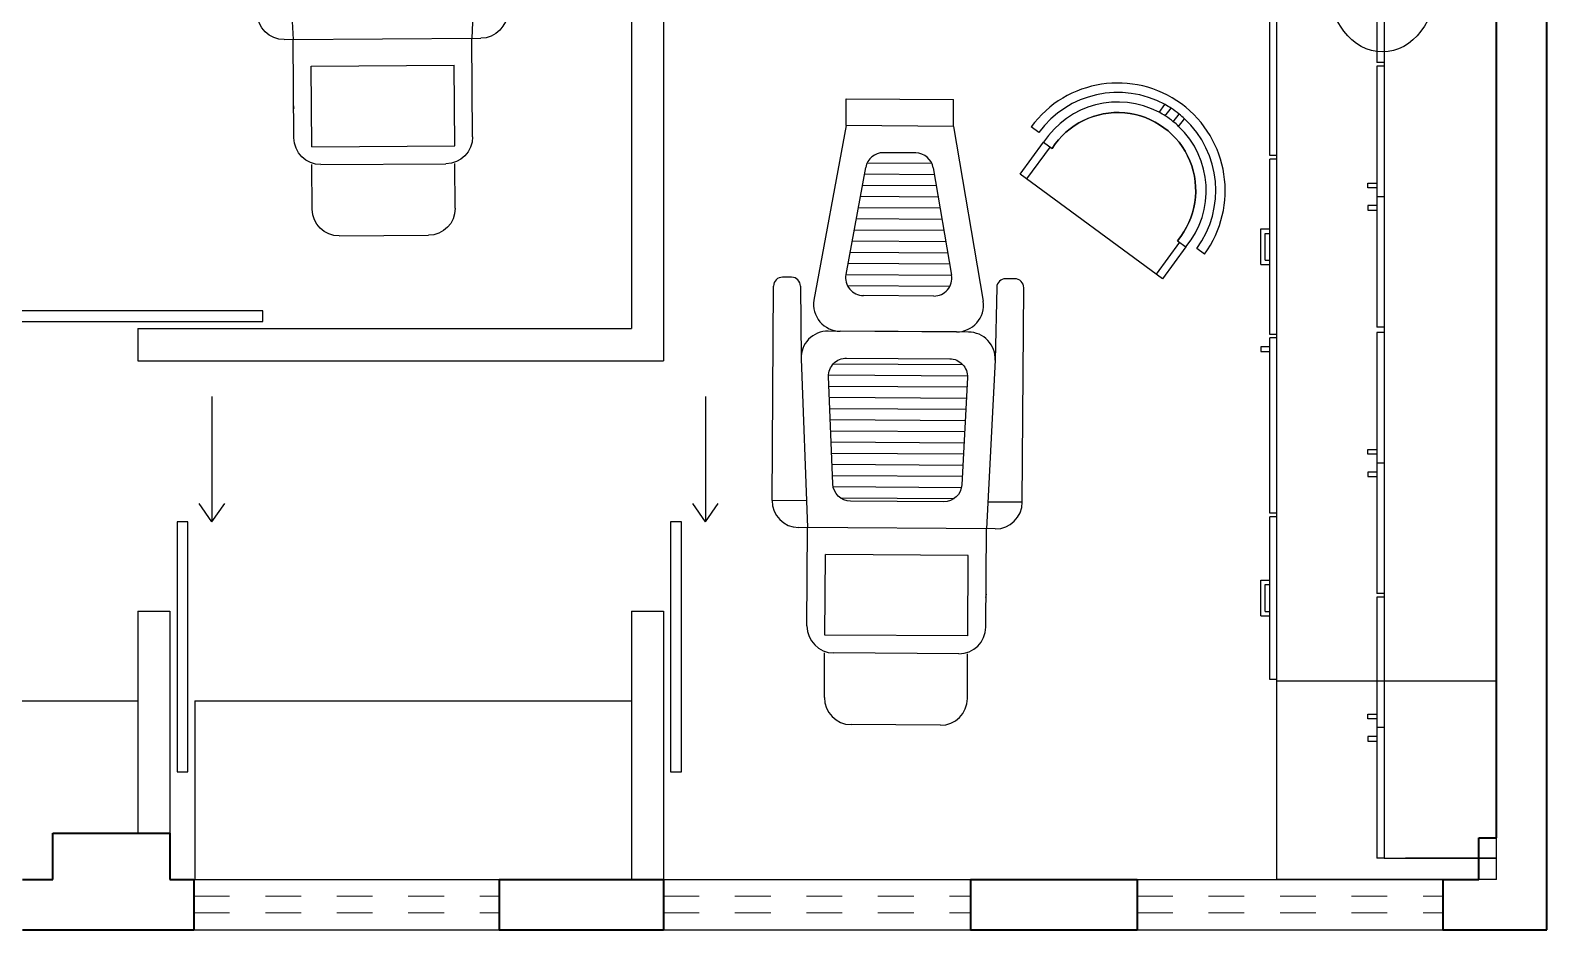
# Model space of a CAD drawing. Header units: millimetres. Extents: x 2625.3 to 2681.2, y 1230 to 1238.4.
# Drawn here: x 2629.192 to 2633.435, y 1230.141 to 1232.656 of the extents above; entities that cross this region are included whole.
import ezdxf

# ---------------------------------------------------------------- set-up
doc = ezdxf.new("R2010")
doc.units = ezdxf.units.MM
doc.linetypes.add('HIDDEN', pattern=[0.375, 0.25, -0.125])
doc.layers.add('ALVENARIA', color=5, linetype='Continuous', lineweight=40)
doc.layers.add('ESQUADRIA', color=7, linetype='Continuous', lineweight=18)
doc.layers.add('LAYOUT', color=253, linetype='Continuous')
doc.layers.add('SOLEIRAS', color=1, linetype='Continuous')

# ---------------------------------------------------------------- blocks, each defined once
blk = doc.blocks.new('A$C6BC23F72')
for p, q in [((0.045, 0), (0.045, 3.015)), ((0.66, 3.015), (0.045, 3.015)), ((0.66, 0), (0.66, 3.015)), ((0.045, 3.01), (0.025, 3.01)), ((0.025, 2.52), (0.025, 3.01)), ((0, 2.545), (0, 2.5575)), ((0, 2.5575), (0.025, 2.5575)), ((0.025, 2.545), (0, 2.545)), ((0.045, 2.52), (0.025, 2.52)), ((0.045, 2.515), (0.025, 2.515)), ((0.025, 2.025), (0.025, 2.515)), ((0.025, 2.49), (0, 2.49)), ((0, 2.49), (0, 2.4775)), ((0, 2.4775), (0.025, 2.4775)), ((0.045, 2.025), (0.025, 2.025)), ((0.045, 2.015), (0.025, 2.015)), ((0.025, 1.525), (0.025, 2.015)), ((0, 1.72), (0, 1.82)), ((0, 1.82), (0.025, 1.82)), ((0.0125, 1.7325), (0.0125, 1.8075)), ((0.0125, 1.8075), (0.025, 1.8075)), ((0, 1.72), (0.025, 1.72)), ((0.0125, 1.7325), (0.025, 1.7325)), ((0.025, 1.49), (0, 1.49)), ((0, 1.49), (0, 1.4775)), ((0.045, 1.525), (0.025, 1.525)), ((0.045, 1.515), (0.025, 1.515)), ((0.025, 1.025), (0.025, 1.515)), ((0, 1.4775), (0.025, 1.4775)), ((0.045, 1.025), (0.025, 1.025)), ((0.045, 1.015), (0.025, 1.015)), ((0.025, 0.56), (0.025, 1.015)), ((0, 0.7375), (0, 0.8375)), ((0, 0.8375), (0.025, 0.8375)), ((0.0125, 0.75), (0.0125, 0.825)), ((0.0125, 0.825), (0.025, 0.825)), ((0, 0.7375), (0.025, 0.7375)), ((0.0125, 0.75), (0.025, 0.75)), ((0.045, 0.56), (0.025, 0.56)), ((0.66, 0.555), (0.045, 0.555)), ((0.66, 0), (0.045, 0))]:
    blk.add_line(p, q)
blk.add_ellipse((0.3405, 2.5125), major_axis=(0, 0.1975), ratio=0.772152)
blk = doc.blocks.new('A$C52F9410C')
at = {"layer": 'LAYOUT'}
blk.add_blockref('A$C6BC23F72', (0, 0), dxfattribs=at)
blk = doc.blocks.new('A$C02774C90')
at = {"layer": 'LAYOUT'}
for p, q in [((0.025, 2.955), (0.025, 2.59)), ((0.045, 2.955), (0.025, 2.955)), ((0.36, 2.955), (0.045, 2.955)), ((0.045, 2.955), (0.045, 0)), ((0.36, 0), (0.36, 2.955)), ((0, 2.615), (0, 2.6275)), ((0, 2.6275), (0.025, 2.6275)), ((0.025, 2.615), (0, 2.615)), ((0.025, 2.59), (0.025, 2.225)), ((0.045, 2.59), (0.025, 2.59)), ((0.025, 2.565), (0, 2.565)), ((0, 2.565), (0, 2.5525)), ((0, 2.5525), (0.025, 2.5525)), ((0.045, 2.225), (0.025, 2.225)), ((0.025, 2.215), (0.025, 1.85)), ((0.045, 2.215), (0.025, 2.215)), ((0, 1.875), (0, 1.8875)), ((0, 1.8875), (0.025, 1.8875)), ((0.025, 1.875), (0, 1.875)), ((0.025, 1.825), (0, 1.825)), ((0, 1.825), (0, 1.8125)), ((0.025, 1.85), (0.025, 1.485)), ((0.045, 1.85), (0.025, 1.85)), ((0, 1.8125), (0.025, 1.8125)), ((0.045, 1.485), (0.025, 1.485)), ((0.025, 1.47), (0.025, 1.105)), ((0.045, 1.47), (0.025, 1.47)), ((0, 1.13), (0, 1.1425)), ((0, 1.1425), (0.025, 1.1425)), ((0.025, 1.13), (0, 1.13)), ((0.025, 1.105), (0.025, 0.74)), ((0.045, 1.105), (0.025, 1.105)), ((0.025, 1.08), (0, 1.08)), ((0, 1.08), (0, 1.0675)), ((0, 1.0675), (0.025, 1.0675)), ((0.045, 0.74), (0.025, 0.74)), ((0.025, 0.73), (0.025, 0.365)), ((0.045, 0.73), (0.025, 0.73)), ((0, 0.39), (0, 0.4025)), ((0, 0.4025), (0.025, 0.4025)), ((0.025, 0.39), (0, 0.39)), ((0.025, 0.34), (0, 0.34)), ((0, 0.34), (0, 0.3275)), ((0.025, 0.365), (0.025, 0)), ((0.045, 0.365), (0.025, 0.365)), ((0, 0.3275), (0.025, 0.3275)), ((0.045, 0), (0.025, 0)), ((0.045, 0), (0.36, 0)), ((0.36, 0), (0.105, 0))]:
    blk.add_line(p, q, dxfattribs=at)
blk = doc.blocks.new('*X40')
at = {"color": 0}
for p, q in [((91.0625, 15.9036), (91.0625, 16.1901)), ((91.0938, 15.8992), (91.0938, 16.1945)), ((91.125, 15.9048), (91.125, 16.189)), ((91.1562, 15.9103), (91.1562, 16.1834)), ((91.1875, 15.9158), (91.1875, 16.1779)), ((91.2188, 15.9214), (91.2188, 16.1723)), ((91.25, 15.9269), (91.25, 16.1668)), ((91.2812, 15.9325), (91.2812, 16.1612)), ((91.3125, 15.938), (91.3125, 16.1557)), ((91.3438, 15.9436), (91.3438, 16.1501)), ((91.375, 15.9491), (91.375, 16.1446)), ((91.4062, 15.9565), (91.4062, 16.1372))]:
    blk.add_line(p, q, dxfattribs=at)
blk = doc.blocks.new('*X39')
at = {"color": 0}
for p, q in [((90.5, 15.8673), (90.5, 16.2265)), ((90.5312, 15.8653), (90.5312, 16.2284)), ((90.5625, 15.8638), (90.5625, 16.2299)), ((90.5938, 15.8624), (90.5938, 16.2313)), ((90.625, 15.861), (90.625, 16.2327)), ((90.6562, 15.8596), (90.6562, 16.2341)), ((90.6875, 15.8582), (90.6875, 16.2355)), ((90.7188, 15.8567), (90.7188, 16.237)), ((90.75, 15.8553), (90.75, 16.2384)), ((90.7812, 15.8539), (90.7812, 16.2398)), ((90.8125, 15.8527), (90.8125, 16.241)), ((90.8438, 15.866), (90.8438, 16.2277)), ((90.4688, 15.8876), (90.4688, 16.2061))]:
    blk.add_line(p, q, dxfattribs=at)
blk = doc.blocks.new('A$C3EAC3D19')
at = {"layer": 'LAYOUT'}
for p, q in [((0.2071, 1.6768), (0.2076, 1.7518)), ((0.2076, 1.7518), (0.5076, 1.7498)), ((0.5071, 1.6748), (0.5076, 1.7498)), ((0.2071, 1.6768), (0.1171, 1.1888)), ((0.5071, 1.6748), (0.2071, 1.6768)), ((0.5071, 1.6748), (0.5905, 1.1856)), ((0.4018, 1.6005), (0.3113, 1.6011)), ((0.2618, 1.5602), (0.2066, 1.2605)), ((0.4508, 1.5589), (0.502, 1.2586)), ((0.0546, 1.2528), (0.0292, 1.253)), ((0.6792, 1.2486), (0.6538, 1.2488)), ((0, 0.6282), (0.0041, 1.2282)), ((0.0794, 1.2281), (0.0812, 1.0242)), ((0.4523, 1.2002), (0.2554, 1.2015)), ((0.6287, 1.2244), (0.6241, 1.0206)), ((0.7, 0.6235), (0.704, 1.2235)), ((0.5497, 1.0995), (0.1567, 1.1021)), ((0.5158, 1.0997), (0.1906, 1.1019)), ((0.0812, 1.0242), (0.0995, 0.5525)), ((0.6241, 1.0206), (0.5995, 0.5491)), ((0.0966, 0.6275), (0, 0.6282)), ((0.7, 0.6235), (0.6034, 0.6241)), ((0.6245, 0.549), (0.0745, 0.5527)), ((0.0976, 0.2775), (0.0995, 0.5525)), ((0.5976, 0.2741), (0.5995, 0.5491)), ((0.1475, 0.2522), (0.149, 0.4772)), ((0.549, 0.4745), (0.149, 0.4772)), ((0.5475, 0.2495), (0.549, 0.4745)), ((0.5992, 0.3665), (0.5974, 0.3567)), ((0.5475, 0.2495), (0.1475, 0.2522)), ((0.1463, 0.0772), (0.1471, 0.2022)), ((0.5221, 0.1997), (0.1721, 0.202)), ((0.5463, 0.0745), (0.5471, 0.1995)), ((0.4708, 0), (0.2208, 0.0017))]:
    blk.add_line(p, q, dxfattribs=at)
blk.add_lwpolyline([(0.1698, 0.6748), (0.1582, 0.9749, -0.427581), (0.2085, 1.0268), (0.4969, 1.0248, -0.427581), (0.5465, 0.9722), (0.5308, 0.6723, -0.400971), (0.4805, 0.6249), (0.2194, 0.6267, -0.400971)], format="xyb", close=True, dxfattribs=at)
for centre, radius, start, end in [((0.311, 1.5511), 0.05, 89.6131, 169.5501), ((0.4015, 1.5505), 0.05, 9.6762, 89.6131), ((0.0291, 1.228), 0.025, 89.6131, 179.6131), ((0.0544, 1.2278), 0.025, 0.5071, 89.6131), ((0.2557, 1.2515), 0.05, 169.5501, 269.6131), ((0.4527, 1.2502), 0.05, 269.6131, 9.6762), ((0.6536, 1.2238), 0.025, 89.6131, 178.7192), ((0.679, 1.2236), 0.025, 359.6131, 89.6131), ((0.1911, 1.1769), 0.075, 170.867, 269.6131), ((0.5163, 1.1747), 0.075, 269.6131, 8.3593), ((0.1562, 1.0271), 0.075, 89.6131, 182.2157), ((0.5492, 1.0245), 0.075, 357.0106, 89.6131), ((0.075, 0.6277), 0.075, 179.6131, 269.6131), ((0.625, 0.624), 0.075, 269.6131, 359.6131), ((0.1726, 0.277), 0.075, 179.6131, 269.6131), ((0.5226, 0.2747), 0.075, 269.6131, 359.6131), ((0.2213, 0.0767), 0.075, 179.6131, 269.6131), ((0.4713, 0.075), 0.075, 269.6131, 359.6131)]:
    blk.add_arc(centre, radius, start, end, dxfattribs=at)
at = {"layer": 'LAYOUT', "xscale": -1, "rotation": 269.6131484374406}
for name in ['*X40', '*X39']:
    blk.add_blockref(name, (-16.3073, -89.7235), dxfattribs=at)
blk = doc.blocks.new('A$C0C0C0BA7')
at = {"layer": 'LAYOUT'}
for p, q in [((0.2644, 0.3694), (0.2649, 0.3965)), ((0.2843, 0.3715), (0.2847, 0.3984)), ((0.3119, 0.3718), (0.3124, 0.3986)), ((0.3317, 0.3701), (0.3322, 0.3971)), ((0.0264, 0.1246), (0, 0.1246)), ((0.0536, 0.1107), (0.0829, 0.1107)), ((0.076, 0.1107), (0.076, 0)), ((0.5185, 0.1107), (0.5478, 0.1107)), ((0.5253, 0.1107), (0.5253, 0)), ((0.6014, 0.1246), (0.575, 0.1246))]:
    blk.add_line(p, q, dxfattribs=at)
blk.add_lwpolyline([(0.0536, 0), (0.0536, 0.1107), (0.0829, 0.1107, -1.065895), (0.5185, 0.1107), (0.5478, 0.1107), (0.5478, 0)], format="xyb", close=True, dxfattribs=at)
for radius, start, end in [(0.3007, 0, 180), (0.2743, 97.5004, 180), (0.2743, 93.3377, 97.5004), (0.2743, 87.5501, 93.3377), (0.2743, 83.4058, 87.5501), (0.2743, 0, 83.4058), (0.2475, 98.4294, 183.2215), (0.2182, 356.3461, 183.6539), (0.2475, 93.8089, 98.4294), (0.2475, 87.3933, 93.8089), (0.2475, 82.7978, 87.3933), (0.2475, 356.7785, 82.7978)]:
    blk.add_arc((0.3007, 0.1246), radius, start, end, dxfattribs=at)

msp = doc.modelspace()

# ---------------------------------------------------------------- linework, layer by layer
for p, q in [((2630.9637, 1235.0142), (2630.9637, 1231.7317)), ((2630.8737, 1234.9242), (2630.8737, 1231.8217)), ((2629.4927, 1231.8217), (2629.4927, 1231.7317)), ((2629.4927, 1231.8217), (2630.8737, 1231.8217)), ((2629.4927, 1231.7317), (2630.8737, 1231.7317)), ((2630.8737, 1231.7317), (2630.9637, 1231.7317)), ((2629.7001, 1231.6317), (2629.7001, 1231.2817)), ((2631.0811, 1231.6317), (2631.0811, 1231.2817)), ((2629.7001, 1231.2817), (2629.6644, 1231.3328)), ((2629.7001, 1231.2817), (2629.7359, 1231.3328)), ((2631.0811, 1231.2817), (2631.0454, 1231.3328)), ((2631.0811, 1231.2817), (2631.1169, 1231.3328)), ((2629.4927, 1231.0317), (2629.4927, 1230.4107)), ((2629.4927, 1231.0317), (2629.5827, 1231.0317)), ((2629.5827, 1231.0317), (2629.5827, 1230.4107)), ((2630.8737, 1231.0317), (2630.8737, 1230.2807)), ((2630.8737, 1231.0317), (2630.9637, 1231.0317)), ((2630.9637, 1231.0317), (2630.9637, 1230.2807))]:
    msp.add_line(p, q)
for points in [[(2629.1427, 1231.8717), (2629.1427, 1231.8417), (2629.8427, 1231.8417), (2629.8427, 1231.8717), (2629.1427, 1231.8717)], [(2629.6327, 1231.2817), (2629.6027, 1231.2817), (2629.6027, 1230.5817), (2629.6327, 1230.5817), (2629.6327, 1231.2817)], [(2631.0137, 1231.2817), (2630.9837, 1231.2817), (2630.9837, 1230.5817), (2631.0137, 1230.5817), (2631.0137, 1231.2817)]]:
    msp.add_lwpolyline(points)
at = {"layer": 'ALVENARIA'}
for p, q in [((2633.4347, 1230.1407), (2633.4347, 1238.3597)), ((2633.2947, 1230.3977), (2633.2947, 1237.7687)), ((2629.2547, 1230.2807), (2629.2547, 1230.4107)), ((2629.2547, 1230.4107), (2629.5827, 1230.4107)), ((2629.5827, 1230.4107), (2629.5827, 1230.2807)), ((2633.2447, 1230.2807), (2633.2447, 1230.3977)), ((2633.2447, 1230.3977), (2633.2947, 1230.3977)), ((2629.1707, 1230.2807), (2629.2547, 1230.2807)), ((2629.5827, 1230.2807), (2629.6497, 1230.2807)), ((2629.6497, 1230.2807), (2629.6497, 1230.1407)), ((2630.5037, 1230.2807), (2630.9637, 1230.2807)), ((2630.5037, 1230.2807), (2630.5037, 1230.1407)), ((2630.9637, 1230.2807), (2630.9637, 1230.1407)), ((2631.8227, 1230.2807), (2632.2887, 1230.2807)), ((2631.8227, 1230.2807), (2631.8227, 1230.1407)), ((2632.2887, 1230.2807), (2632.2887, 1230.1407)), ((2633.1437, 1230.2807), (2633.2447, 1230.2807)), ((2633.1437, 1230.2807), (2633.1437, 1230.1407)), ((2629.1707, 1230.1407), (2629.6497, 1230.1407)), ((2630.5037, 1230.1407), (2630.9637, 1230.1407)), ((2631.8227, 1230.1407), (2632.2887, 1230.1407)), ((2633.1437, 1230.1407), (2633.4347, 1230.1407))]:
    msp.add_line(p, q, dxfattribs=at)
at = {"layer": 'ESQUADRIA', "linetype": 'HIDDEN', "ltscale": 0.2}
for p, q in [((2629.6497, 1230.2341), (2630.5037, 1230.2341)), ((2630.9637, 1230.2341), (2631.8227, 1230.2341)), ((2632.2887, 1230.2341), (2633.1437, 1230.2341)), ((2629.6497, 1230.1874), (2630.5037, 1230.1874)), ((2630.9637, 1230.1874), (2631.8227, 1230.1874)), ((2632.2887, 1230.1874), (2633.1437, 1230.1874))]:
    msp.add_line(p, q, dxfattribs=at)
at = {"layer": 'LAYOUT'}
for p, q in [((2627.5127, 1230.7807), (2629.4927, 1230.7807)), ((2629.6527, 1230.7807), (2629.6527, 1230.2807)), ((2629.6527, 1230.7807), (2630.8737, 1230.7807))]:
    msp.add_line(p, q, dxfattribs=at)
at = {"layer": 'SOLEIRAS', "color": 43}
for p, q in [((2629.6497, 1230.2807), (2630.5037, 1230.2807)), ((2630.9637, 1230.2807), (2631.8227, 1230.2807)), ((2632.2887, 1230.2807), (2633.1437, 1230.2807)), ((2629.6497, 1230.1407), (2630.5037, 1230.1407)), ((2630.9637, 1230.1407), (2631.8227, 1230.1407)), ((2632.2887, 1230.1407), (2633.1437, 1230.1407))]:
    msp.add_line(p, q, dxfattribs=at)

# ---------------------------------------------------------------- block references
at = {"xscale": -1}
msp.add_blockref('A$C3EAC3D19', (2630.5271, 1232.081), dxfattribs=at)
for name, p in [('A$C52F9410C', (2632.6347, 1230.2807)), ('A$C02774C90', (2632.9347, 1230.3407)), ('A$C3EAC3D19', (2631.2675, 1230.7126))]:
    msp.add_blockref(name, p)
at = {"layer": 'LAYOUT', "rotation": 323.6806650501138}
msp.add_blockref('A$C0C0C0BA7', (2631.9185, 1232.2856), dxfattribs=at)

doc.saveas('drawing.dxf')
